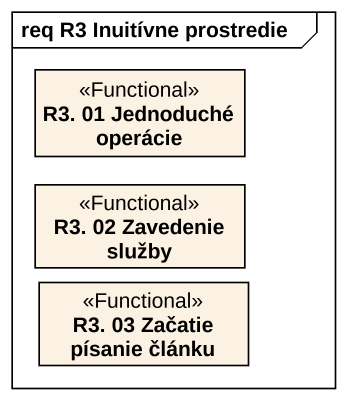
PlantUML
@startuml
mainframe req R3 Inuitívne prostredie
hide circle
hide empty members
class "R3. 01 Jednoduché operácie" as R3_01_Jednoduché_operácie <<Functional>>
class "R3. 02 Zavedenie služby" as R3_02_Zavedenie_služby <<Functional>>
class "R3. 03 Začatie písanie článku" as R3_03_Začatie_písanie_článku <<Functional>>
@enduml
